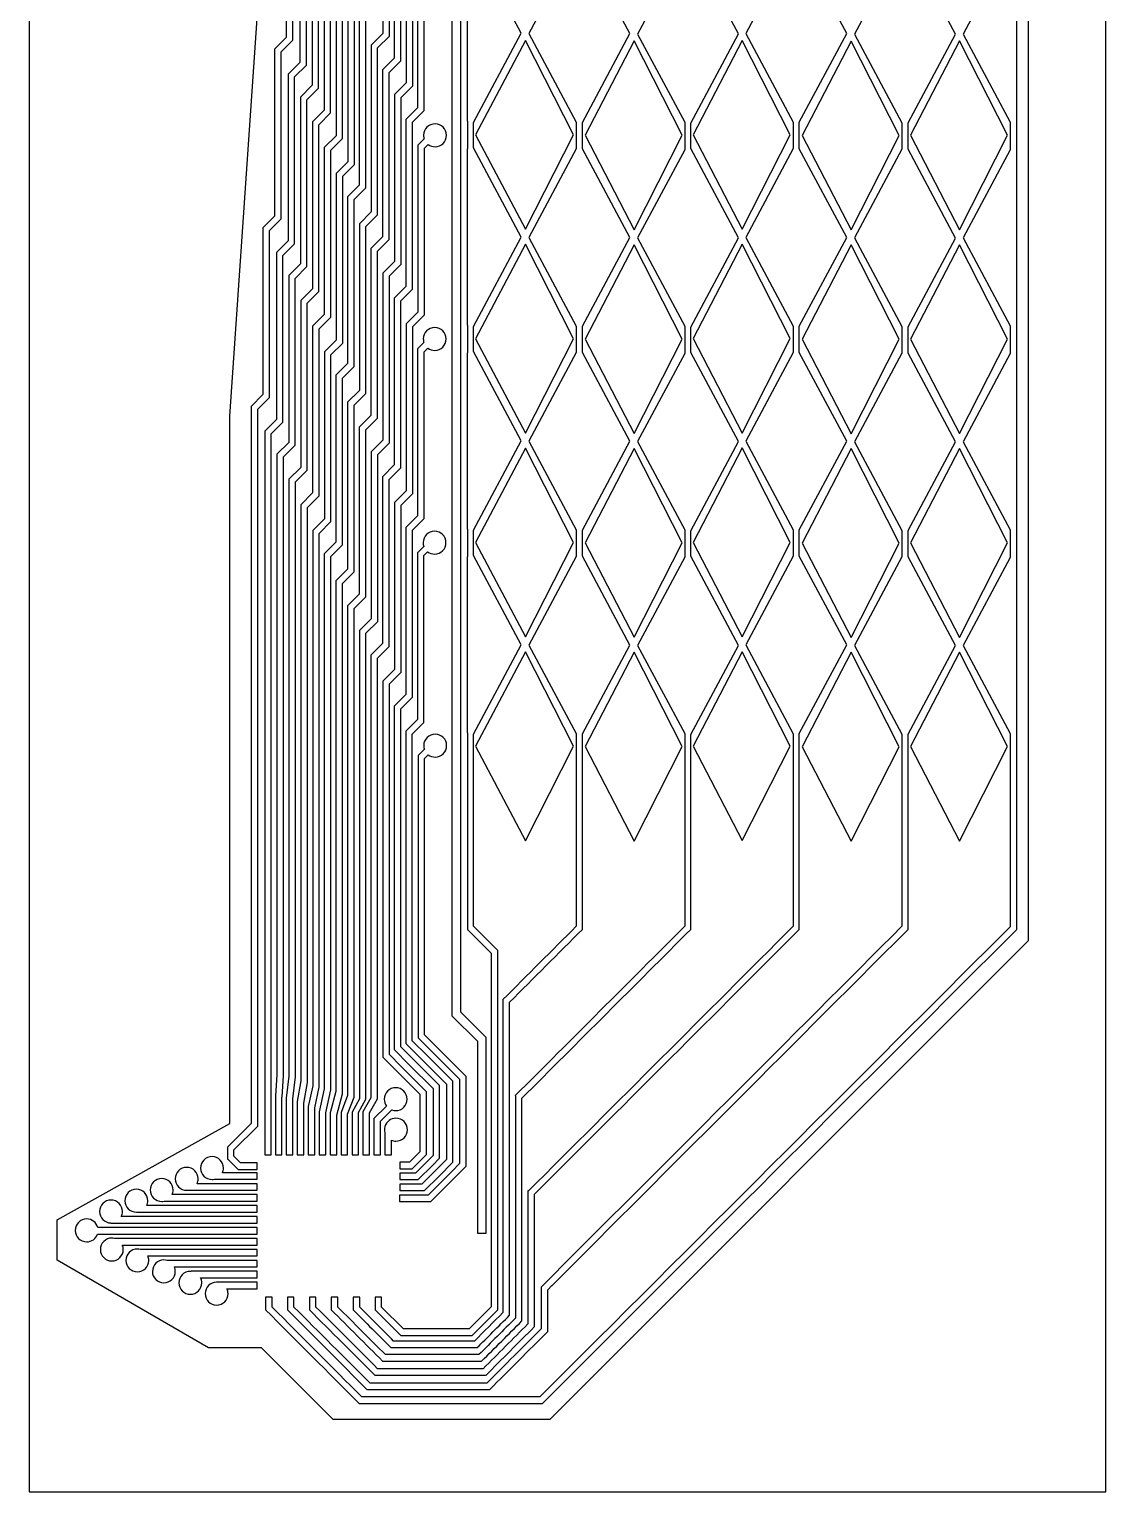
# Model space of a CAD drawing. Extents: x 1.4 to 30.6, y 33.7 to 78.7.
# Drawn here: x 17.63 to 30.63, y 33.7 to 51.36 of the extents above; entities that cross this region are included whole.
import ezdxf

# ---------------------------------------------------------------- set-up
doc = ezdxf.new("R2010")
doc.units = 0
doc.layers.add('Layer_1', color=7, linetype='CONTINUOUS')

msp = doc.modelspace()

# ---------------------------------------------------------------- linework, layer by layer
at = {"layer": 'Layer_1', "color": 7}
for points in [[(17.632206, 78.697816), (17.632206, 33.695005), (30.633051, 33.695005), (30.633051, 78.697816)], [(22.237725, 78.427096), (29.697699, 78.427096), (29.697699, 40.345693), (23.91783, 34.565823), (21.302785, 34.565823), (20.435114, 35.433492), (19.796598, 35.433492), (17.967461, 36.489574), (17.967461, 36.979603), (20.054328, 38.143426), (20.054328, 46.684914)], [(22.7376, 78.325644), (22.7376, 39.442062), (23.044963, 39.134698), (23.044963, 36.818676), (23.15079, 36.818676), (23.15079, 39.178587), (22.843427, 39.486089), (22.843427, 78.325644)], [(23.623456, 51.220693), (23.021446, 50.080251), (23.623456, 48.93981), (24.20441, 50.080251)], [(24.935763, 51.215639), (24.344555, 50.075198), (24.935763, 48.934756), (25.516717, 50.075198)], [(26.242329, 51.220693), (25.65112, 50.080251), (26.242329, 48.93981), (26.823419, 50.080251)], [(28.867081, 51.215504), (28.275873, 50.07506), (28.867081, 48.934484), (29.448035, 50.07506)], [(27.556825, 51.212858), (26.965616, 50.072417), (27.556825, 48.931973), (28.137779, 50.072417)], [(23.623456, 48.758785), (23.021446, 47.618343), (23.623456, 46.477902), (24.20441, 47.618343)], [(24.935763, 48.753731), (24.344555, 47.61329), (24.935763, 46.472848), (25.516717, 47.61329)], [(26.242329, 48.760107), (25.65112, 47.619666), (26.242329, 46.479225), (26.823419, 47.619666)], [(27.556825, 48.752273), (26.965616, 47.611832), (27.556825, 46.471388), (28.137779, 47.611832)], [(28.867081, 48.753596), (28.275873, 47.613155), (28.867081, 46.472576), (29.448035, 47.613155)], [(23.623456, 46.298199), (23.021446, 45.157758), (23.623456, 44.017316), (24.20441, 45.157758)], [(24.935763, 46.293278), (24.344555, 45.152837), (24.935763, 44.012395), (25.516717, 45.152837)], [(26.242329, 46.299522), (25.65112, 45.159081), (26.242329, 44.018639), (26.823419, 45.159081)], [(27.556825, 46.291817), (26.965616, 45.151373), (27.556825, 44.010932), (28.137779, 45.151373)], [(28.867081, 46.29314), (28.275873, 45.152564), (28.867081, 44.011985), (29.448035, 45.152564)], [(23.623456, 43.837744), (23.021446, 42.697302), (23.623456, 41.556861), (24.20441, 42.697302)], [(24.935763, 43.83269), (24.344555, 42.692249), (24.935763, 41.551807), (25.516717, 42.692249)], [(26.242329, 43.839066), (25.65112, 42.698625), (26.242329, 41.558184), (26.823419, 42.698625)], [(27.556825, 43.83123), (26.965616, 42.690785), (27.556825, 41.550344), (28.137779, 42.690785)], [(28.867081, 43.832552), (28.275873, 42.692111), (28.867081, 41.551532), (29.448035, 42.692111)], [(22.534709, 42.843185)], [(22.057519, 38.573525)], [(22.060946, 38.204627)], [(19.83994, 37.741257)], [(19.232461, 37.476972)], [(19.533671, 37.612188)], [(18.926056, 37.347054)], [(18.619786, 37.217242)], [(18.326097, 36.988716)], [(18.629358, 36.758044)], [(18.938497, 36.626252)], [(19.258029, 36.494297)], [(19.894633, 36.2252)]]:
    msp.add_lwpolyline(points, close=True, dxfattribs=at)
for points in [[(29.247314, 40.175193), (29.557686, 40.4857), (29.557686, 40.846661), (29.557686, 42.845067), (29.557686, 44.983479), (29.557686, 45.305745), (29.557686, 47.44416), (29.557686, 47.766288), (29.557686, 49.904703), (29.557686, 50.228336), (29.557686, 52.366613), (29.557686, 52.687512), (29.557686, 54.825926), (29.557686, 55.148192), (29.557686, 57.286606), (29.557686, 57.608872), (29.557686, 59.747286), (29.557686, 60.069551), (29.557686, 62.207966), (29.557686, 62.530095), (29.557686, 64.668509)], [(20.736324, 53.272294), (20.736324, 51.256663), (20.595085, 51.115285), (20.595085, 49.09979), (20.453709, 48.958413), (20.453709, 46.942917), (20.312333, 46.801543), (20.312333, 38.141648), (20.025205, 37.85466), (20.025205, 37.7126), (20.030127, 37.7126), (20.029571, 37.712071), (20.153993, 37.58765), (20.386703, 37.58765), (20.386703, 37.667089), (20.185304, 37.667089), (20.104634, 37.747758), (20.104634, 37.821862), (20.391762, 38.108991), (20.391762, 46.768745), (20.533137, 46.909985), (20.533137, 48.925755), (20.674377, 49.066857), (20.674377, 51.08249), (20.815753, 51.223728), (20.815753, 53.239499)], [(21.901649, 53.321002), (21.901649, 51.30537), (21.760273, 51.16413), (21.760273, 49.148497), (21.619034, 49.00726), (21.619034, 49.007122), (21.619034, 46.991627), (21.477658, 46.85025), (21.477658, 44.834754), (21.336419, 44.693377), (21.336419, 38.529167), (21.265731, 38.269249), (21.265731, 37.76459), (21.34517, 37.76459), (21.34517, 37.830765), (21.34517, 38.241356), (21.415721, 38.501275), (21.415721, 44.660529), (21.557097, 44.801769), (21.557097, 46.817402), (21.698336, 46.958642), (21.698336, 48.974274), (21.839712, 49.115649), (21.839712, 51.131147), (21.980951, 51.272522), (21.980951, 53.288018)], [(22.040564, 53.021416), (22.040564, 51.00592), (21.899325, 50.864542), (21.899325, 48.84891), (21.757949, 48.70767), (21.757949, 46.692037), (21.61671, 46.5508), (21.61671, 44.535167), (21.475334, 44.393927), (21.475334, 38.481569), (21.398083, 38.275657), (21.398083, 37.764572), (21.477521, 37.764572), (21.477521, 37.830747), (21.477521, 38.252823), (21.554772, 38.458598), (21.554772, 44.360976), (21.696012, 44.502353), (21.696012, 46.517848), (21.837388, 46.659223), (21.837388, 48.674718), (21.978627, 48.816096), (21.978627, 50.831729), (22.120003, 50.972969), (22.120003, 52.988601)], [(20.89944, 52.971205), (20.89944, 50.955572), (20.7582, 50.814332), (20.7582, 48.798837), (20.616961, 48.65746), (20.616961, 46.641964), (20.475585, 46.50059), (20.475585, 37.764268), (20.555024, 37.764268), (20.555024, 46.467638), (20.696263, 46.609013), (20.696263, 48.624646), (20.837639, 48.765886), (20.837639, 50.781519), (20.978878, 50.922759), (20.978878, 52.938391)], [(21.047925, 52.693773), (21.047925, 50.678141), (20.906685, 50.536901), (20.906685, 48.521268), (20.765309, 48.380028), (20.765309, 46.364395), (20.62407, 46.223021), (20.62407, 38.734743), (20.623118, 38.734878), (20.604385, 38.471954), (20.604385, 37.764799), (20.683824, 37.764799), (20.683824, 37.830977), (20.683824, 38.459238), (20.684776, 38.4591), (20.703509, 38.722027), (20.703509, 46.190204), (20.844885, 46.331444), (20.844885, 46.331582), (20.844885, 48.347077), (20.986124, 48.488452), (20.986124, 50.50395), (21.1275, 50.645325), (21.1275, 52.660822)], [(22.184948, 52.722112), (22.184948, 50.706615), (22.043572, 50.565238), (22.043572, 48.549743), (21.902333, 48.408368), (21.902333, 46.392872), (21.760957, 46.251495), (21.760957, 44.235862), (21.619718, 44.094622), (21.619718, 38.439995), (21.530708, 38.277972), (21.530444, 38.277972), (21.530444, 37.764564), (21.609882, 37.764564), (21.609882, 37.830739), (21.609882, 38.274281), (21.699029, 38.436439), (21.699029, 44.061671), (21.840405, 44.203048), (21.840405, 46.218544), (21.981644, 46.359919), (21.981644, 48.375551), (22.12302, 48.516791), (22.12302, 50.532424), (22.264259, 50.673664), (22.264259, 52.689298)], [(21.192855, 52.392546), (21.192855, 50.376913), (21.051616, 50.235673), (21.051616, 48.22004), (20.91024, 48.078665), (20.91024, 46.06317), (20.769001, 45.921795), (20.769001, 38.715037), (20.736597, 38.448419), (20.736597, 37.764784), (20.816035, 37.764784), (20.816035, 37.830961), (20.816035, 38.439807), (20.848303, 38.705057), (20.848303, 45.888979), (20.989679, 46.030219), (20.989679, 48.045852), (21.130918, 48.187091), (21.130918, 50.202724), (21.272294, 50.344099), (21.272294, 52.359594)], [(22.322906, 52.422663), (22.322906, 50.40703), (22.181667, 50.26579), (22.181667, 48.250295), (22.040427, 48.108918), (22.040427, 46.093422), (21.899052, 45.952048), (21.899052, 43.93655), (21.757812, 43.795175), (21.757812, 38.450369), (21.66265, 38.281512), (21.66265, 37.76441), (21.742089, 37.76441), (21.742089, 37.830585), (21.742089, 38.269892), (21.837114, 38.438749), (21.837114, 43.762358), (21.97849, 43.903598), (21.97849, 45.919231), (22.119729, 46.060471), (22.119729, 48.076104), (22.261105, 48.217344), (22.261105, 50.232977), (22.402344, 50.374214), (22.402344, 50.374352), (22.402344, 52.389848)], [(22.922045, 52.370547), (22.922045, 50.246489), (22.92313, 50.244372), (22.92313, 49.909391), (22.922045, 49.907275), (22.922045, 47.783218), (22.92313, 47.781102), (22.92313, 47.448581), (22.922045, 47.446464), (22.922045, 45.322408), (22.92313, 45.320291), (22.92313, 44.987906), (22.922045, 44.985789), (22.922045, 42.861733), (22.92313, 42.859616), (22.92313, 40.485621), (22.92313, 40.484827), (22.923818, 40.484827), (23.210398, 40.198246), (23.210398, 35.926342), (22.944737, 35.660817), (22.151856, 35.660817), (21.887972, 35.924837), (21.887972, 36.043381), (21.808534, 36.043381), (21.808534, 35.891885), (22.118905, 35.581516), (22.979876, 35.581516), (22.979876, 35.583633), (23.2897, 35.893454), (23.2897, 40.231264), (22.997104, 40.523859), (22.997104, 42.844942), (23.574503, 43.92372), (22.997104, 45.00236), (22.997104, 45.305485), (23.574503, 46.384263), (22.997104, 47.462903), (22.997104, 47.766287), (23.574503, 48.845068), (22.997104, 49.923708), (22.997104, 50.229429), (23.574503, 51.308209), (22.997104, 52.386849)], [(24.238309, 52.373176), (23.665422, 51.302737), (24.238309, 50.232302), (24.238309, 49.911265), (23.665422, 48.840829), (24.238309, 47.770391), (24.238309, 47.450722), (23.665422, 46.380284), (24.238309, 45.309848), (24.238309, 44.990044), (23.665422, 43.919606), (24.238309, 42.849168), (24.238309, 40.523573)], [(24.312416, 40.4857), (24.312416, 40.485838), (24.312416, 42.847662), (24.886123, 43.919606), (24.312416, 44.991547), (24.312416, 45.308343), (24.886123, 46.380284), (24.312416, 47.452227), (24.312416, 47.768886), (24.886123, 48.840829), (24.312416, 49.91277), (24.312416, 50.230797), (24.886123, 51.302737), (24.312416, 52.37468)], [(25.547892, 52.362511), (24.978012, 51.297681), (25.547892, 50.232985), (25.547892, 49.900602), (24.978012, 48.83577), (25.547892, 47.770939), (25.547892, 47.440059), (24.978012, 46.375227), (25.547892, 45.310393), (25.547892, 44.979378), (24.978012, 43.914547), (25.547892, 42.849715), (25.547892, 40.52371)], [(25.621874, 40.485817), (25.621874, 42.837116), (26.198589, 43.914663), (25.621874, 44.992211), (25.621874, 45.297796), (26.198589, 46.375344), (25.621874, 47.452891), (25.621874, 47.758339), (26.198589, 48.835887), (25.621874, 49.913432), (25.621874, 50.220385), (26.198589, 51.297798), (25.621874, 52.375343)], [(26.858285, 52.377414), (26.284578, 51.305336), (26.858285, 50.233395), (26.858285, 49.914138), (26.284578, 48.84206), (26.858285, 47.770116), (26.858285, 47.453457), (26.284578, 46.381379), (26.858285, 45.309438), (26.858285, 44.992914), (26.284578, 43.920836), (26.858285, 42.848895), (26.858285, 40.52371)], [(26.932268, 40.485634), (26.932268, 42.850332), (27.505292, 43.92077), (26.932268, 44.991343), (26.932268, 45.310875), (27.505292, 46.381313), (26.932268, 47.451886), (26.932268, 47.771555), (27.505292, 48.841993), (26.932268, 49.912566), (26.932268, 50.234831), (27.505292, 51.305269), (26.932268, 52.375845)], [(28.17169, 52.365656), (27.598666, 51.294945), (28.17169, 50.224235), (28.17169, 49.905113), (27.598666, 48.834402), (28.17169, 47.763692), (28.17169, 47.444432), (27.598666, 46.373722), (28.17169, 45.303011), (28.17169, 44.983889), (27.598666, 43.913179), (28.17169, 42.842468), (28.17169, 40.523848)], [(28.246062, 40.485745), (28.246062, 42.841418), (28.819631, 43.913086), (28.246062, 44.984755), (28.246062, 45.301964), (28.819631, 46.373629), (28.246062, 47.445298), (28.246062, 47.762642), (28.819631, 48.83431), (28.246062, 49.905978), (28.246062, 50.223185), (28.819631, 51.294853), (28.246062, 52.366521)], [(29.478383, 52.361008), (28.909187, 51.297544), (29.478383, 50.233942), (29.478383, 49.899096), (28.909187, 48.835495), (29.478383, 47.771894), (29.478383, 47.438553), (28.909187, 46.374952), (29.478383, 45.311351), (29.478383, 44.977873), (28.909187, 43.914272), (29.478383, 42.85067), (29.478383, 40.518517), (29.191257, 40.231388)], [(21.337239, 52.084486), (21.337239, 50.068991), (21.195863, 49.927613), (21.195863, 47.912118), (21.054624, 47.770743), (21.054624, 45.755248), (20.913249, 45.613929), (20.913249, 38.658205), (20.912005, 38.658469), (20.868936, 38.406755), (20.868936, 37.764686), (20.948375, 37.764686), (20.948375, 37.830861), (20.948375, 38.386658), (20.949592, 38.386393), (20.992661, 38.63811), (20.992661, 45.581118), (21.1339, 45.722357), (21.1339, 47.73799), (21.275276, 47.879228), (21.275276, 49.89486), (21.416516, 50.0361), (21.416516, 52.051733)], [(21.479573, 51.771714), (21.479573, 49.756081), (21.338334, 49.614841), (21.338334, 47.599208), (21.196958, 47.457831), (21.196958, 45.442336), (21.055718, 45.300961), (21.055718, 38.596541), (21.001164, 38.347425), (21.001164, 37.764694), (21.080603, 37.764694), (21.080603, 37.830868), (21.080603, 38.331426), (21.13502, 38.580544), (21.13502, 45.26801), (21.276396, 45.40925), (21.276396, 47.42488), (21.417636, 47.56612), (21.417636, 49.581753), (21.559011, 49.72313), (21.559011, 51.738625)], [(21.618624, 51.489965), (21.618624, 49.474332), (21.477385, 49.333094), (21.477385, 49.332957), (21.477385, 47.317462), (21.336009, 47.176084), (21.336009, 45.160589), (21.19477, 45.019211), (21.19477, 38.561312), (21.133516, 38.281705), (21.133516, 37.764604), (21.212954, 37.764604), (21.212954, 37.830779), (21.212954, 38.269672), (21.274071, 38.548733), (21.274071, 44.986398), (21.415447, 45.127638), (21.415447, 47.14327), (21.556687, 47.284508), (21.556687, 49.300141), (21.698062, 49.441518), (21.698062, 51.457013)], [(22.532786, 50.2129), (22.532646, 50.212972)], [(22.402208, 50.029893), (22.325777, 49.953463), (22.325777, 47.937968), (22.184538, 47.79659), (22.184538, 45.781095), (22.043162, 45.63972), (22.043162, 43.624222), (21.901923, 43.482847), (21.901923, 38.941589), (22.212294, 38.631217), (22.21243, 38.631355), (22.349704, 38.494081), (22.349704, 37.79937), (22.225966, 37.675495), (22.105783, 37.675495), (22.105783, 37.596056), (22.25714, 37.596056), (22.429143, 37.768059), (22.429143, 38.522656), (22.428587, 38.522656), (22.430916, 38.525037), (22.120545, 38.835409), (22.12028, 38.835145), (21.981092, 38.974331), (21.981092, 43.449825), (22.122468, 43.5912), (22.122468, 45.606832), (22.263707, 45.748072), (22.263707, 47.763705), (22.405083, 47.904945), (22.405083, 49.920578), (22.449246, 49.96474)], [(22.529355, 47.75382), (22.529364, 47.754027)], [(22.398789, 47.570813), (22.322359, 47.494518), (22.322359, 45.478748), (22.18112, 45.33751), (22.18112, 43.322012), (22.039881, 43.180638), (22.039881, 39.035342), (22.03906, 39.034548), (22.222275, 38.85147), (22.222138, 38.851335), (22.508445, 38.564889), (22.508445, 37.754097), (22.360506, 37.606295), (22.361062, 37.605766), (22.298577, 37.543282), (22.105792, 37.543282), (22.105792, 37.463844), (22.329888, 37.463844), (22.501891, 37.635709), (22.501335, 37.636238), (22.587883, 37.722786), (22.587883, 38.596065), (22.588703, 38.596858), (22.587883, 38.597652), (22.587883, 38.598975), (22.586507, 38.598975), (22.40548, 38.779865), (22.405617, 38.780003), (22.119174, 39.066584), (22.119174, 43.147618), (22.26055, 43.288858), (22.26055, 45.30449), (22.401789, 45.445865), (22.401789, 47.461498), (22.445952, 47.505525)], [(22.527177, 45.293844), (22.52704, 45.293844)], [(22.396602, 45.110765), (22.320171, 45.034335), (22.320171, 43.018705), (22.178932, 42.877327), (22.178932, 39.106938), (22.380468, 38.905537), (22.48944, 38.796566), (22.669783, 38.616223), (22.669783, 37.706715), (22.521981, 37.558776), (22.374042, 37.410972), (22.105783, 37.410972), (22.105783, 37.331534), (22.405352, 37.331534), (22.577355, 37.503402), (22.749221, 37.675402), (22.749221, 38.651087), (22.746761, 38.651087), (22.746897, 38.651225), (22.436526, 38.961732), (22.43639, 38.961597), (22.258098, 39.139752), (22.258098, 42.844514), (22.399473, 42.985751), (22.399473, 42.985888), (22.399473, 45.001384), (22.443636, 45.045683)], [(22.534697, 42.843238), (22.534834, 42.843101)], [(22.404259, 42.659887), (22.327828, 42.583592), (22.327828, 40.535146), (22.327828, 39.177992), (22.329072, 39.177992), (22.328807, 39.177727), (22.639178, 38.86722), (22.829639, 38.67676), (22.829639, 37.65732), (22.742681, 37.570362), (22.742544, 37.5705), (22.570678, 37.398635), (22.450358, 37.278313), (22.105668, 37.278313), (22.105668, 37.198874), (22.480027, 37.198874), (22.480848, 37.19808), (22.626052, 37.343284), (22.736938, 37.454171), (22.737074, 37.454033), (22.908941, 37.626036), (22.908941, 38.707957), (22.910025, 38.709015), (22.908941, 38.710074), (22.908941, 38.710603), (22.908385, 38.710603), (22.695227, 38.923624), (22.407143, 39.21171), (22.407143, 40.53523), (22.407143, 42.550863), (22.451306, 42.595025)], [(23.352727, 39.637991), (23.352727, 35.858987)], [(23.432029, 35.826036), (23.432029, 39.60504)], [(21.947043, 38.352431), (21.795003, 38.200391), (21.795003, 37.764368), (21.874441, 37.764368), (21.874441, 37.830543), (21.874441, 38.16908), (22.010758, 38.305396)], [(23.502042, 38.478407), (23.503286, 38.477084), (23.503286, 35.791077)], [(23.582724, 35.758371), (23.581771, 35.75943), (23.582724, 35.75943), (23.582724, 38.447078)], [(21.928312, 38.105366), (21.927227, 38.105366), (21.927227, 38.100841)], [(21.927227, 38.031931), (21.927227, 37.764355), (22.006666, 37.764355), (22.006666, 37.83053), (22.006666, 37.939229)], [(19.869063, 37.468215), (20.386713, 37.468215), (20.386713, 37.53439), (20.386713, 37.547513), (19.966413, 37.547513)], [(19.26008, 37.203658), (20.386713, 37.203658), (20.386713, 37.269833), (20.386713, 37.282956), (19.35866, 37.282956)], [(19.548985, 37.336923), (19.548985, 37.335865), (20.386713, 37.335865), (20.386713, 37.40204), (20.386713, 37.415163), (19.658504, 37.415163)], [(23.66174, 37.328396), (23.65422, 37.328396), (23.65422, 35.722123)], [(23.733536, 35.689106), (23.733536, 35.689244), (23.733536, 37.287859)], [(18.937951, 37.071279), (20.386713, 37.071279), (20.386713, 37.137454), (20.386713, 37.150577), (19.051161, 37.150577)], [(18.617599, 36.940995), (18.617599, 36.939143), (20.386713, 36.939143), (20.386713, 37.005183), (20.386713, 37.018439), (18.743798, 37.018439)], [(18.457081, 36.80673), (20.386713, 36.80673), (20.386713, 36.872907), (20.386713, 36.886031), (18.459542, 36.886031)], [(18.756104, 36.674515), (20.386713, 36.674515), (20.386713, 36.740555), (20.386713, 36.753811), (18.662583, 36.753811)], [(19.065517, 36.542162), (20.386712, 36.542162), (20.386712, 36.60834), (20.386712, 36.621463), (18.974046, 36.621463)], [(19.385185, 36.409813), (20.386712, 36.409813), (20.386712, 36.475988), (20.386712, 36.489111), (19.295218, 36.489111)], [(19.588362, 36.356899), (19.588362, 36.35584)], [(19.702119, 36.277476), (20.386713, 36.277476), (20.386713, 36.343654), (20.386713, 36.356777), (19.588362, 36.356899)], [(19.894631, 36.225229), (19.894631, 36.225091)], [(20.019874, 36.145108), (20.386713, 36.145108), (20.386713, 36.211282), (20.386713, 36.224406), (19.908441, 36.224406)], [(20.565136, 35.925027), (20.565136, 36.043571), (20.485697, 36.043571), (20.485697, 35.892076)], [(20.829574, 35.925091), (20.829574, 36.043635), (20.750133, 36.043635), (20.750133, 35.892139)], [(21.094414, 35.925027), (21.094414, 36.043571), (21.014975, 36.043571), (21.014975, 35.891941)], [(21.358856, 35.925069), (21.358856, 36.043613), (21.279417, 36.043613), (21.279417, 35.892118)], [(21.623401, 35.925027), (21.623401, 36.043571), (21.543963, 36.043571), (21.543963, 35.892076)], [(23.814057, 36.167309), (23.815962, 36.165457), (23.814877, 36.165457), (23.814877, 35.662574)], [(23.89444, 35.629853), (23.89444, 36.135196), (23.945166, 36.185922), (23.945853, 36.185128)], [(23.009405, 35.515256), (22.032626, 35.515256)], [(23.06234, 35.350678), (21.93311, 35.350678)], [(21.999811, 35.435818), (23.04222, 35.435818)], [(23.114148, 35.18082), (21.839987, 35.18082)], [(21.900296, 35.271377), (23.095838, 35.271377), (23.095838, 35.27217), (23.095975, 35.272033)], [(23.159133, 35.00724), (21.747561, 35.00724)], [(21.807036, 35.101247), (23.142724, 35.101247), (23.144788, 35.09913)], [(23.798461, 34.84078), (21.647742, 34.84078)], [(21.71488, 34.927529), (21.716785, 34.929381), (21.716785, 34.927794), (23.193166, 34.927794), (23.193166, 34.928852)], [(21.614927, 34.76148), (23.831276, 34.76148)]]:
    msp.add_lwpolyline(points, dxfattribs=at)
for points in [[(22.532646, 50.212972), (22.456407, 50.212853), (22.394657, 50.150996), (22.394688, 50.07474)], [(22.670881, 50.074669), (22.670913, 50.150974), (22.609079, 50.212858), (22.532786, 50.2129)], [(22.394688, 50.07474), (22.394688, 50.059474), (22.397228, 50.044313), (22.402208, 50.029893)], [(22.53265, 49.936575), (22.608953, 49.936543), (22.670836, 49.998365), (22.670881, 50.074669)], [(22.449246, 49.96474), (22.473233, 49.946483), (22.502522, 49.936617), (22.53265, 49.936575)], [(22.529364, 47.754027), (22.453061, 47.753982), (22.391241, 47.692098), (22.39127, 47.615795)], [(22.667587, 47.615589), (22.667618, 47.691942), (22.605711, 47.753855), (22.529355, 47.75382)], [(22.39127, 47.615795), (22.39127, 47.600476), (22.39381, 47.585286), (22.398789, 47.570813)], [(22.529355, 47.477495), (22.605658, 47.477466), (22.667542, 47.539283), (22.667587, 47.615589)], [(22.445952, 47.505525), (22.469957, 47.487348), (22.49924, 47.4775), (22.529355, 47.477495)], [(22.52704, 45.293844), (22.450801, 45.293724), (22.389051, 45.23187), (22.389082, 45.155612)], [(22.665271, 45.155612), (22.665303, 45.231923), (22.603469, 45.293804), (22.527177, 45.293844)], [(22.389082, 45.155612), (22.389082, 45.140346), (22.391622, 45.125188), (22.396602, 45.110765)], [(22.443636, 45.045683), (22.467623, 45.027453), (22.496912, 45.017563), (22.52704, 45.017518)], [(22.52704, 45.017518), (22.603343, 45.017489), (22.665226, 45.079309), (22.665271, 45.155612)], [(22.534834, 42.843101), (22.458531, 42.843056), (22.396707, 42.781172), (22.396739, 42.704869)], [(22.672941, 42.704954), (22.672972, 42.78131), (22.611065, 42.843217), (22.534709, 42.843185)], [(22.396739, 42.704869), (22.396739, 42.689603), (22.399279, 42.674305), (22.404259, 42.659887)], [(22.451306, 42.595025), (22.475293, 42.576769), (22.504581, 42.566902), (22.534709, 42.56686)], [(22.534709, 42.56686), (22.611013, 42.566828), (22.672896, 42.628653), (22.672941, 42.704954)], [(24.238309, 40.523573), (23.943113, 40.22838), (23.647814, 39.933295), (23.352727, 39.637991)], [(23.432029, 39.60504), (23.725534, 39.898548), (24.019098, 40.192005), (24.312416, 40.4857)], [(25.547892, 40.52371), (24.865978, 39.841797), (24.18398, 39.159429), (23.502042, 38.478407)], [(23.582724, 38.447078), (24.261693, 39.126046), (24.942749, 39.805853), (25.621874, 40.485817)], [(26.858285, 40.52371), (25.792919, 39.458344), (24.727395, 38.391748), (23.66174, 37.328396)], [(23.733536, 37.287859), (24.80648, 38.360802), (25.741811, 39.293363), (26.932268, 40.485634)], [(28.17169, 40.523848), (26.878002, 39.230168), (25.30101, 37.650412), (23.814057, 36.167309)], [(23.945853, 36.185128), (25.455754, 37.695823), (26.640152, 38.879256), (28.246062, 40.485745)], [(29.191257, 40.231388), (27.591374, 38.6315), (25.660687, 36.698978), (23.798461, 34.84078)], [(23.831276, 34.76148), (25.544369, 36.474572), (27.294597, 38.219483), (29.247314, 40.175193)], [(22.057519, 38.573519), (21.981163, 38.573551), (21.919259, 38.511644), (21.919288, 38.435288)], [(22.195614, 38.435293), (22.195643, 38.511596), (22.133822, 38.57348), (22.057519, 38.573525)], [(21.919288, 38.435288), (21.919335, 38.405393), (21.929077, 38.376323), (21.947043, 38.352431)], [(22.057519, 38.297062), (22.133822, 38.297107), (22.195643, 38.35899), (22.195614, 38.435293)], [(22.060937, 38.204629), (21.999596, 38.204648), (21.945589, 38.164222), (21.928312, 38.105366)], [(22.010758, 38.305396), (22.025747, 38.299946), (22.041565, 38.297115), (22.057519, 38.297062)], [(22.199041, 38.066395), (22.199073, 38.142696), (22.13725, 38.204582), (22.060946, 38.204627)], [(21.927227, 38.100841), (21.924317, 38.089597), (21.922764, 38.078008), (21.922716, 38.066385)], [(21.922716, 38.066385), (21.922742, 38.054769), (21.924303, 38.043181), (21.927227, 38.031931)], [(22.060946, 37.928301), (22.137197, 37.928344), (22.198996, 37.990145), (22.199041, 38.066395)], [(22.006666, 37.939229), (22.023834, 37.931979), (22.042293, 37.928222), (22.060946, 37.928301)], [(19.83994, 37.741262), (19.76369, 37.741217), (19.701891, 37.679416), (19.701846, 37.603165)], [(19.978171, 37.60316), (19.978129, 37.679463), (19.91624, 37.741289), (19.83994, 37.741257)], [(19.232461, 37.476967), (19.156158, 37.476999), (19.094275, 37.415176), (19.09423, 37.338873)], [(19.370556, 37.338878), (19.370511, 37.415126), (19.308709, 37.476927), (19.232461, 37.476972)], [(19.395577, 37.474096), (19.395545, 37.397793), (19.457371, 37.335907), (19.533671, 37.335865)], [(19.533671, 37.61219), (19.457424, 37.612145), (19.395622, 37.550344), (19.395577, 37.474096)], [(19.671902, 37.474094), (19.671857, 37.550394), (19.609974, 37.612217), (19.533671, 37.612188)], [(19.658504, 37.415163), (19.667262, 37.433578), (19.671839, 37.453694), (19.671902, 37.474094)], [(19.701846, 37.603165), (19.701814, 37.526865), (19.763637, 37.464979), (19.83994, 37.464934)], [(19.83994, 37.464934), (19.849722, 37.464989), (19.859485, 37.465992), (19.869063, 37.468215)], [(19.966413, 37.547513), (19.974139, 37.565055), (19.978155, 37.584004), (19.978171, 37.60316)], [(18.926055, 37.347075), (18.849808, 37.347033), (18.788006, 37.285229), (18.787961, 37.208981)], [(19.064287, 37.20896), (19.064242, 37.285263), (19.002359, 37.347086), (18.926056, 37.347054)], [(19.09423, 37.338873), (19.094198, 37.262517), (19.156105, 37.20061), (19.232461, 37.200642)], [(19.35866, 37.282956), (19.366492, 37.300551), (19.370535, 37.319617), (19.370556, 37.338878)], [(19.533671, 37.335865), (19.538804, 37.336129), (19.543905, 37.336394), (19.548985, 37.336923)], [(18.619786, 37.217186), (18.543483, 37.217141), (18.48166, 37.155255), (18.481692, 37.078954)], [(18.758017, 37.07901), (18.758049, 37.155366), (18.696142, 37.217271), (18.619786, 37.217242)], [(18.787961, 37.208981), (18.787929, 37.132678), (18.849752, 37.070795), (18.926055, 37.07075)], [(19.051161, 37.150577), (19.05976, 37.16886), (19.064229, 37.188772), (19.064287, 37.20896)], [(19.232461, 37.200642), (19.241745, 37.200721), (19.251006, 37.2017), (19.26008, 37.203658)], [(18.326097, 36.988716), (18.249793, 36.988668), (18.18797, 36.926787), (18.188002, 36.850484)], [(18.459542, 36.886031), (18.443461, 36.946538), (18.388705, 36.988671), (18.326097, 36.988716)], [(18.481692, 37.078954), (18.481798, 37.003606), (18.542259, 36.942318), (18.617599, 36.940995)], [(18.743798, 37.018439), (18.753085, 37.037277), (18.757948, 37.058002), (18.758017, 37.07901)], [(18.926055, 37.07075), (18.930024, 37.07075), (18.934009, 37.071014), (18.937951, 37.071279)], [(18.188002, 36.850484), (18.188047, 36.774236), (18.249849, 36.712432), (18.326097, 36.712387)], [(18.326097, 36.712387), (18.385498, 36.712411), (18.438243, 36.750395), (18.457081, 36.80673)], [(18.629357, 36.758055), (18.553057, 36.758086), (18.491169, 36.696264), (18.491126, 36.619961)], [(18.662583, 36.753811), (18.651713, 36.756456), (18.640577, 36.757991), (18.629358, 36.758044)], [(18.491126, 36.619961), (18.491094, 36.543604), (18.553004, 36.481697), (18.629357, 36.481729)], [(18.629357, 36.481729), (18.705661, 36.481774), (18.767484, 36.54366), (18.767452, 36.619961)], [(18.767452, 36.619961), (18.767399, 36.638719), (18.763539, 36.657291), (18.756104, 36.674515)], [(18.938498, 36.62625), (18.862144, 36.626281), (18.800235, 36.564374), (18.800266, 36.488018)], [(18.974046, 36.621463), (18.962468, 36.624665), (18.950509, 36.626199), (18.938497, 36.626252)], [(18.800266, 36.488018), (18.800309, 36.411715), (18.862197, 36.349892), (18.938498, 36.349924)], [(18.938498, 36.349924), (19.014748, 36.349966), (19.076547, 36.411768), (19.076592, 36.488018)], [(19.076592, 36.488018), (19.076566, 36.506618), (19.072819, 36.525044), (19.065517, 36.542162)], [(19.258029, 36.49431), (19.181782, 36.494262), (19.11998, 36.432458), (19.119935, 36.356213)], [(19.295218, 36.489111), (19.283111, 36.492445), (19.270596, 36.49427), (19.258029, 36.494297)], [(19.39626, 36.356213), (19.396181, 36.374628), (19.392408, 36.392853), (19.385185, 36.409813)], [(19.119935, 36.356213), (19.119903, 36.279907), (19.181729, 36.218016), (19.258029, 36.217982)], [(19.258029, 36.217982), (19.334385, 36.21795), (19.396292, 36.279855), (19.39626, 36.356213)], [(19.43933, 36.218273), (19.439298, 36.14197), (19.501121, 36.080086), (19.577424, 36.080044)], [(19.577424, 36.356369), (19.501174, 36.356327), (19.439372, 36.294523), (19.43933, 36.218273)], [(19.588362, 36.35584), (19.584737, 36.356105), (19.581076, 36.356369), (19.577424, 36.356369)], [(19.577424, 36.080044), (19.65378, 36.080012), (19.715687, 36.141919), (19.715655, 36.218273)], [(19.715655, 36.218273), (19.715576, 36.238778), (19.710956, 36.258982), (19.702119, 36.277476)], [(19.894631, 36.225091), (19.818384, 36.225049), (19.756582, 36.163247), (19.756537, 36.086997)], [(19.908441, 36.224406), (19.903864, 36.224935), (19.899237, 36.2252), (19.894633, 36.2252)], [(19.756537, 36.086997), (19.756505, 36.010697), (19.818328, 35.948808), (19.894631, 35.948768)], [(19.894631, 35.948768), (19.970987, 35.948736), (20.032894, 36.010644), (20.032863, 36.086997)], [(20.032863, 36.086997), (20.03281, 36.107079), (20.028367, 36.126904), (20.019874, 36.145108)], [(20.485697, 35.892076), (20.862832, 35.514939), (21.239246, 35.138556), (21.614927, 34.76148)], [(21.647742, 34.84078), (21.287411, 35.201392), (20.927134, 35.564255), (20.565136, 35.925027)], [(20.750133, 35.892139), (21.071694, 35.570581), (21.393346, 35.249115), (21.71488, 34.927529)], [(21.747561, 35.00724), (21.441515, 35.313141), (21.13544, 35.61901), (20.829574, 35.925091)], [(21.014975, 35.891941), (21.279096, 35.627815), (21.542916, 35.366328), (21.807036, 35.101247)], [(21.839987, 35.18082), (21.618756, 35.402049), (21.345755, 35.67425), (21.094414, 35.925027)], [(21.279417, 35.892118), (21.486353, 35.68518), (21.693286, 35.478238), (21.900296, 35.271377)], [(21.93311, 35.350678), (21.741671, 35.542122), (21.550224, 35.733556), (21.358856, 35.925069)], [(21.543963, 35.892076), (21.696037, 35.740001), (21.847194, 35.587824), (21.999811, 35.435818)], [(22.032626, 35.515256), (21.896101, 35.651781), (21.760352, 35.788391), (21.623401, 35.925027)], [(23.352727, 35.858987), (23.238033, 35.744348), (23.12338, 35.629887), (23.009405, 35.515256)], [(23.04222, 35.435818), (23.157906, 35.551435), (23.299578, 35.693234), (23.432029, 35.826036)], [(23.503286, 35.791077), (23.356296, 35.644087), (23.20933, 35.498103), (23.06234, 35.350678)], [(23.095975, 35.272033), (23.258223, 35.434281), (23.420513, 35.59587), (23.582724, 35.758371)], [(23.65422, 35.722123), (23.473193, 35.541096), (23.295107, 35.361663), (23.114148, 35.18082)], [(23.144788, 35.09913), (23.342038, 35.296374), (23.536328, 35.492039), (23.733536, 35.689106)], [(23.814877, 35.662574), (23.596542, 35.444337), (23.377451, 35.225921), (23.159133, 35.00724)], [(23.193166, 34.928852), (23.427023, 35.16281), (23.660437, 35.396207), (23.89444, 35.629853)]]:
    msp.add_open_spline(points, degree=3, dxfattribs=at)

doc.saveas('drawing.dxf')
